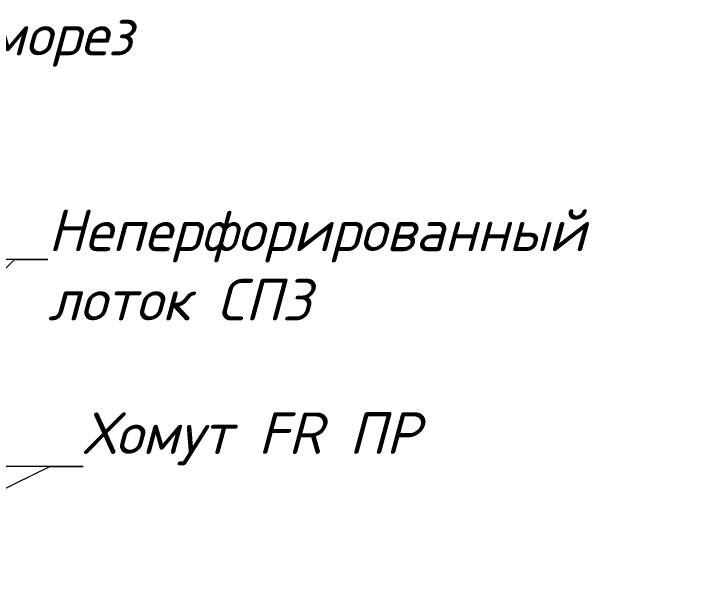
# Model space of a CAD drawing. Header units: millimetres. Extents: x -352922 to 707789, y -273589 to 355472.
# Drawn here: x 550063 to 554182, y -165796 to -162401 of the extents above; entities that cross this region are included whole.
import ezdxf
from ezdxf import colors
from ezdxf.entities.mleader import LeaderData, LeaderLine
from ezdxf.math import Vec2, Vec3

# ---------------------------------------------------------------- set-up
doc = ezdxf.new("R2010")
doc.units = ezdxf.units.MM
doc.header["$LTSCALE"] = 0.5
doc.layers.get('0').update_dxf_attribs({"lineweight": 18})
doc.styles.add('ISOCPEUR', font='isocpeui.ttf', dxfattribs={"height": 250})

# ---------------------------------------------------------------- blocks, each defined once
blk = doc.blocks.new('_Dot')
at = {"color": 0, "linetype": 'ByBlock', "lineweight": -2}
blk.add_line((-0.5, 0), (-1, 0), dxfattribs=at)
at = {"color": 0, "linetype": 'ByBlock', "const_width": 0.5}
blk.add_lwpolyline([(-0.25, 0, 1), (0.25, 0, 1)], format="xyb", close=True, dxfattribs=at)

msp = doc.modelspace()

# ---------------------------------------------------------------- leaders
at = {"transparency": 33554687}
ml = msp.add_multileader_mtext('Standard', dxfattribs=at)
ml.set_content('Саморез', color=256, style='ISOCPEUR')
ml.set_leader_properties(color=256, linetype='ByLayer', lineweight=-1)
ml.set_arrow_properties(name='DOT')
ml.build(insert=Vec2(0, 0))
ml.multileader.update_dxf_attribs({"text_left_attachment_type": 6, "text_right_attachment_type": 6, "dogleg_length": 2, "arrow_head_size": 50})
ctx = ml.context
ctx.base_point, ctx.char_height, ctx.arrow_head_size, ctx.landing_gap_size, ctx.plane_origin = Vec3(549565.57147, -162726.8437), 250, 50, 0, Vec3(548041.88816, -160350.93299)
ctx.left_attachment, ctx.right_attachment = 6, 6
notes = []
notes.append((ctx, [(0, (1, 1, 0), (549365.57147, -162726.8437), (1, 0), 200, [(0, [(547607.88711, -164588.30871)], 0, [])])]))
ctx.mtext.insert, ctx.mtext.width, ctx.mtext.flow_direction = Vec3(549565.57147, -162401.8437), 2488.5850794, 5
ml = msp.add_multileader_mtext('Standard', dxfattribs=at)
ml.set_content('Неперфорированный\\Pлоток СПЗ', color=256, style='ISOCPEUR')
ml.set_leader_properties(color=256, linetype='ByLayer', lineweight=-1)
ml.set_arrow_properties(name='DOT')
ml.build(insert=Vec2(0, 0))
ml.multileader.update_dxf_attribs({"text_left_attachment_type": 6, "text_right_attachment_type": 6, "dogleg_length": 2, "arrow_head_size": 50})
ctx = ml.context
ctx.base_point, ctx.char_height, ctx.arrow_head_size, ctx.landing_gap_size, ctx.plane_origin = Vec3(550268.88809, -163878.81848), 250, 50, 0, Vec3(548745.20477, -162053.01044)
ctx.left_attachment, ctx.right_attachment = 6, 6
notes.append((ctx, [(0, (1, 1, 0), (550068.88809, -163878.81848), (1, 0), 200, [(0, [(549505.19526, -164428.92114)], 0, [])])]))
ctx.mtext.insert, ctx.mtext.width, ctx.mtext.flow_direction = Vec3(550268.88809, -163578.81848), 3701.5687595, 5
ml = msp.add_multileader_mtext('Standard', dxfattribs=at)
ml.set_content('Хомут FR ПР', color=256, style='ISOCPEUR')
ml.set_leader_properties(color=256, linetype='ByLayer', lineweight=-1)
ml.set_arrow_properties(name='DOT')
ml.build(insert=Vec2(0, 0))
ml.multileader.update_dxf_attribs({"text_left_attachment_type": 6, "text_right_attachment_type": 6, "dogleg_length": 2, "arrow_head_size": 50})
ctx = ml.context
ctx.base_point, ctx.char_height, ctx.arrow_head_size, ctx.landing_gap_size, ctx.plane_origin = Vec3(550480.1486, -165123.00068), 250, 50, 0, Vec3(548769.6086, -162553.96062)
ctx.left_attachment, ctx.right_attachment = 6, 6
notes.append((ctx, [(0, (1, 1, 0), (550280.1486, -165123.00068), (1, 0), 200, [(0, [(548968.73386, -165770.6884)], 0, [])])]))
ctx.mtext.insert, ctx.mtext.width, ctx.mtext.flow_direction = Vec3(550480.1486, -164798.00068), 3701.5687595, 5
for ctx, leaders in notes:
    for number, flags, end, landing, length, lines in leaders:
        leader = LeaderData()
        leader.index, (leader.has_last_leader_line, leader.has_dogleg_vector, leader.attachment_direction) = number, flags
        leader.last_leader_point, leader.dogleg_vector, leader.dogleg_length = Vec3(end), Vec3(landing), length
        for number, points, colour, breaks in lines:
            line = LeaderLine()
            line.index, line.vertices, line.color, line.breaks = number, Vec3.list(points), colors.encode_raw_color(colour), breaks
            leader.lines.append(line)
        ctx.leaders.append(leader)

doc.saveas('drawing.dxf')
